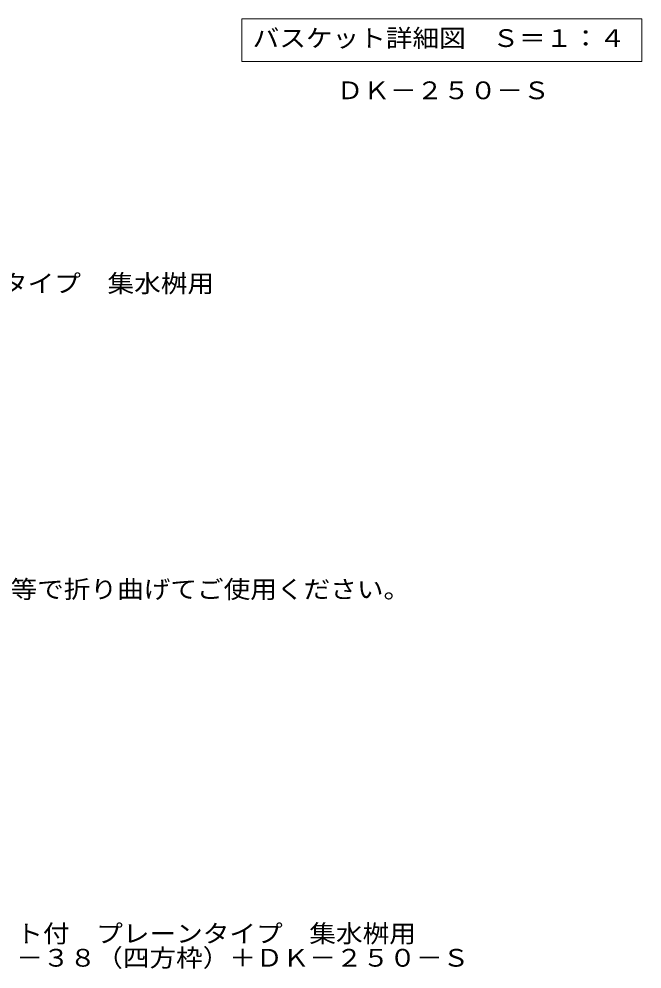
# Model space of a CAD drawing. Units: millimetres at full size, sheet at 1:4; details may follow other scales. Extents: x -877 to 910, y -779 to 650.
# Drawn here: x 155 to 567, y -779 to -151 of the extents above; entities that cross this region are included whole.
import ezdxf
from ezdxf.enums import TextEntityAlignment as Align

# ---------------------------------------------------------------- set-up
doc = ezdxf.new("R2010")
doc.units = ezdxf.units.MM
doc.header["$LTSCALE"] = 4
for name, color, linetype, lineweight in [('A-1_躯体', 3, 'Continuous', 9), ('A-5_文字', 7, 'Continuous', 9), ('D-4_その他', 7, 'Continuous', 9), ('D-5_文字', 7, 'Continuous', 9)]:
    doc.layers.add(name, color=color, linetype=linetype, lineweight=lineweight)
doc.layers.add('F-5_F-5ﾚｲﾔ', color=2, linetype='Continuous')
doc.styles.add('ＭＳ ゴシック', font='')
doc.styles.get('ＭＳ ゴシック').set_extended_font_data('MS Gothic')

msp = doc.modelspace()

# ---------------------------------------------------------------- linework, layer by layer
at = {"layer": 'A-5_文字'}
for p, q in [((302.393, -150.984), (566.793, -150.984)), ((302.393, -150.984), (302.393, -178.984)), ((566.793, -150.984), (566.793, -178.984)), ((302.393, -178.984), (566.793, -178.984))]:
    msp.add_line(p, q, dxfattribs=at)

# ---------------------------------------------------------------- texts
at = {"layer": 'A-1_躯体', "color": 2, "style": 'ＭＳ ゴシック', "width": 1.1}
msp.add_text('ＤＫ－２５０－Ｓ', height=11.73, dxfattribs=at).set_placement((365.061, -207.493), align=Align.BOTTOM_LEFT)
at = {"layer": 'A-5_文字', "color": 2, "style": 'ＭＳ ゴシック', "width": 1.1}
msp.add_text('バスケット詳細図\u3000Ｓ＝１：４', height=11.73, dxfattribs=at).set_placement((309.593, -172.984), align=Align.BOTTOM_LEFT)
at = {"layer": 'D-4_その他', "color": 2, "style": 'ＭＳ ゴシック', "width": 1.1}
msp.add_text('施工場所の状況に合わせて、アンカーをプライヤー等で折り曲げてご使用ください。', height=11.73, dxfattribs=at).set_placement((-255.145, -537.085), align=Align.BOTTOM_LEFT)
at = {"layer": 'D-5_文字', "color": 2, "style": 'ＭＳ ゴシック', "width": 1.1}
msp.add_text('ステンレス製グレーチング\u3000バスケット付\u3000プレーンタイプ\u3000集水桝用', height=11.73, dxfattribs=at).set_placement((-279.029, -335.084), align=Align.BOTTOM_LEFT)
at = {"layer": 'F-5_F-5ﾚｲﾔ', "style": 'ＭＳ ゴシック', "width": 1.1}
for s, p in [('ステンレス製グレーチング\u3000バスケット付\u3000プレーンタイプ\u3000集水桝用', (-145.731, -764.546)), ('ＳＭＷ\u3000３３３８（Ｐ＝２２）＋ＲＬ－３８（四方枠）＋ＤＫ－２５０－Ｓ', (-145.731, -780.546))]:
    msp.add_text(s, height=11.73, dxfattribs=at).set_placement(p, align=Align.BOTTOM_LEFT)

doc.saveas('drawing.dxf')
